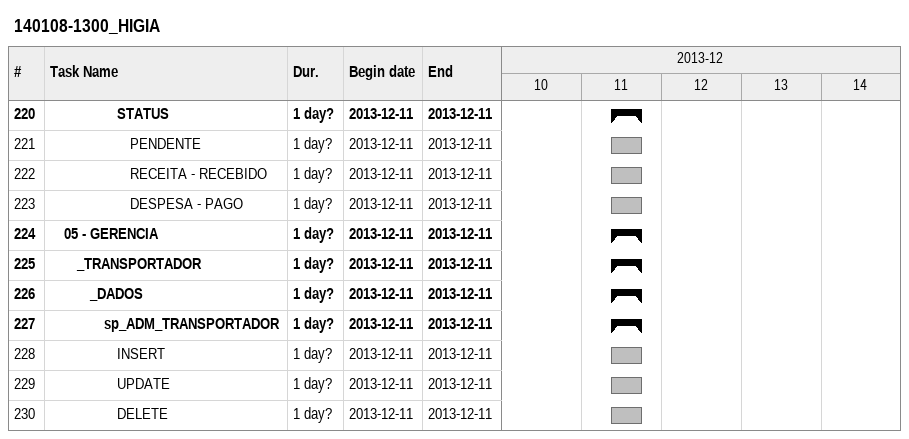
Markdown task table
140108-1300_HIGIA

| ID | Level | Task | Duration | Start | Finish |
|---|---|---|---|---|---|
| 220 | 6 | **STATUS** | 1d? | 2013-12-11 | 2013-12-11 |
| 221 | 7 | PENDENTE | 1d? | 2013-12-11 | 2013-12-11 |
| 222 | 7 | RECEITA - RECEBIDO | 1d? | 2013-12-11 | 2013-12-11 |
| 223 | 7 | DESPESA - PAGO | 1d? | 2013-12-11 | 2013-12-11 |
| 224 | 2 | **05 - GERENCIA** | 1d? | 2013-12-11 | 2013-12-11 |
| 225 | 3 | **_TRANSPORTADOR** | 1d? | 2013-12-11 | 2013-12-11 |
| 226 | 4 | **_DADOS** | 1d? | 2013-12-11 | 2013-12-11 |
| 227 | 5 | **sp_ADM_TRANSPORTADOR** | 1d? | 2013-12-11 | 2013-12-11 |
| 228 | 6 | INSERT | 1d? | 2013-12-11 | 2013-12-11 |
| 229 | 6 | UPDATE | 1d? | 2013-12-11 | 2013-12-11 |
| 230 | 6 | DELETE | 1d? | 2013-12-11 | 2013-12-11 |
